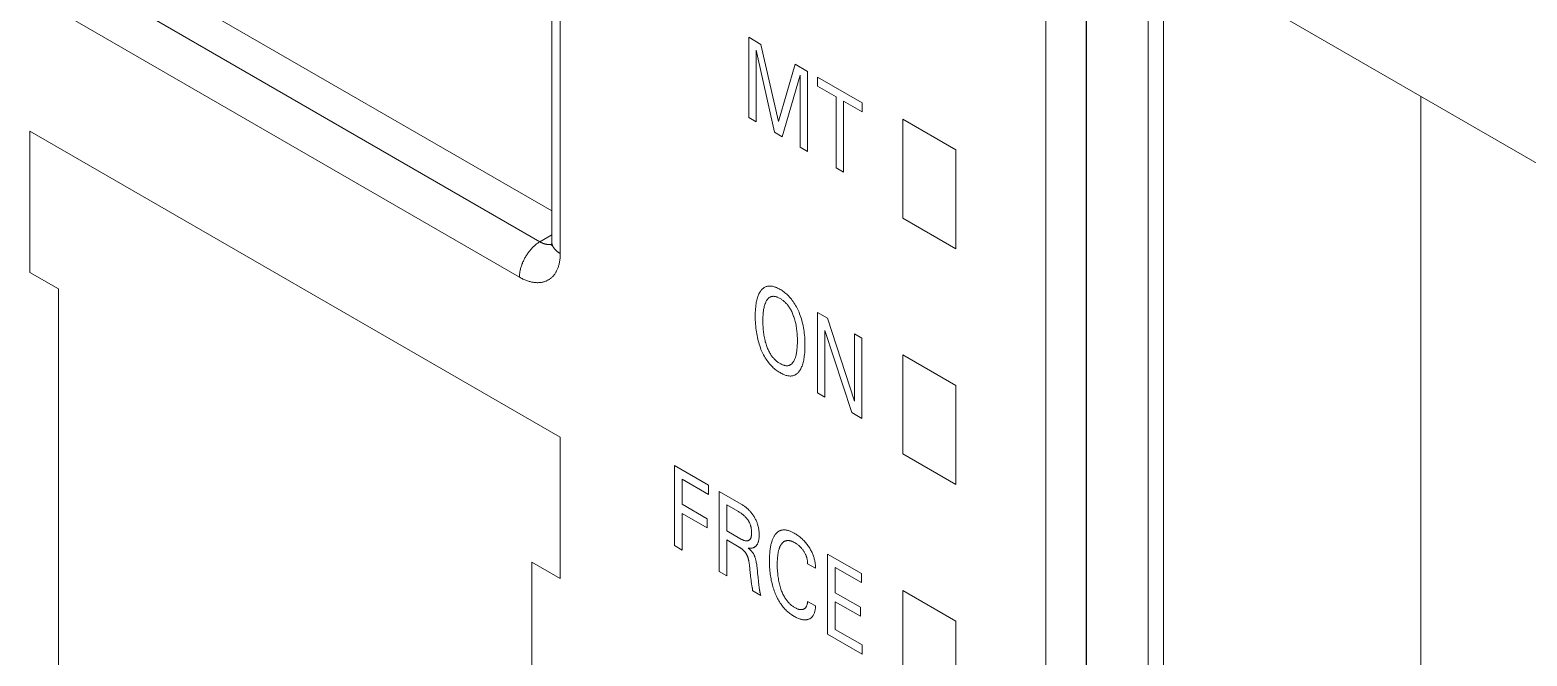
# Model space of a CAD drawing. Header units: inches. Extents: x 67248 to 85686, y -40174 to -31152.
# Drawn here: x 82437.73 to 82465.76, y -33369.74 to -33358.02 of the extents above; entities that cross this region are included whole.
import ezdxf

# ---------------------------------------------------------------- set-up
doc = ezdxf.new("R2010")
doc.units = ezdxf.units.IN
doc.header["$MEASUREMENT"] = 0

# ---------------------------------------------------------------- blocks, each defined once
blk = doc.blocks.new('ET200S')
at = {"lineweight": 0}
for p, q in [((64.727, -33.379), (64.727, 36.932)), ((65.428, 36.929), (65.428, -28.555)), ((65.434, -33.379), (65.434, 36.932)), ((56.166, 29.747), (56.166, 15.866)), ((56.312, 29.542), (56.312, 15.662)), ((66.506, 22.844), (66.506, -16.348)), ((66.772, -16.195), (66.772, 22.753)), ((74.708, 16.379), (66.772, 20.961)), ((56.166, 16.4), (48.746, 20.683)), ((55.959, 15.866), (48.18, 20.357)), ((55.605, 15.254), (47.827, 19.744)), ((59.579, 19.41), (59.792, 19.287)), ((59.579, 18.022), (59.579, 19.41)), ((59.792, 19.287), (60.094, 17.95)), ((59.711, 19.188), (59.711, 17.946)), ((60.028, 17.763), (59.711, 19.188)), ((60.094, 17.95), (60.387, 18.943)), ((60.469, 18.753), (60.16, 17.686)), ((60.387, 18.943), (60.6, 18.82)), ((60.469, 17.508), (60.469, 18.753)), ((60.6, 18.82), (60.6, 17.432)), ((60.771, 18.721), (61.547, 18.273)), ((60.771, 18.564), (60.771, 18.721)), ((61.094, 18.378), (60.771, 18.564)), ((61.094, 17.147), (61.094, 18.378)), ((61.547, 18.116), (61.225, 18.302)), ((61.225, 18.302), (61.225, 17.071)), ((61.547, 18.273), (61.547, 18.116)), ((71.231, 18.387), (71.231, -18.356)), ((59.711, 17.946), (59.579, 18.022)), ((63.171, 17.458), (62.252, 17.989)), ((62.252, 17.989), (62.252, 16.274)), ((47.12, 15.335), (47.12, 17.785)), ((47.12, 17.785), (56.312, 12.478)), ((60.16, 17.686), (60.028, 17.763)), ((60.6, 17.432), (60.469, 17.508)), ((63.171, 15.744), (63.171, 17.458)), ((61.225, 17.071), (61.094, 17.147)), ((62.252, 16.274), (63.171, 15.744)), ((55.959, 15.866), (56.166, 15.986)), ((56.166, 15.866), (56.161, 15.809)), ((56.161, 15.809), (56.157, 15.793)), ((47.12, 15.335), (47.615, 15.049)), ((47.615, -5.771), (47.615, 15.049)), ((60.77, 14.639), (60.942, 14.541)), ((60.77, 13.251), (60.77, 14.639)), ((60.942, 14.541), (61.411, 13.106)), ((60.901, 14.327), (60.901, 13.176)), ((61.365, 12.908), (60.901, 14.327)), ((61.411, 14.269), (61.542, 14.194)), ((61.411, 13.106), (61.411, 14.269)), ((61.542, 14.194), (61.542, 12.806)), ((63.171, 13.376), (62.252, 13.906)), ((62.252, 13.906), (62.252, 12.192)), ((60.901, 13.176), (60.77, 13.251)), ((63.171, 11.661), (63.171, 13.376)), ((61.542, 12.806), (61.365, 12.908)), ((56.312, 10.028), (56.312, 12.478)), ((58.292, 11.988), (58.884, 11.646)), ((58.292, 10.6), (58.292, 11.988)), ((62.252, 12.192), (63.171, 11.661)), ((58.884, 11.488), (58.424, 11.754)), ((58.424, 11.754), (58.424, 11.317)), ((58.884, 11.646), (58.884, 11.488)), ((59.065, 11.541), (59.448, 11.32)), ((59.065, 10.153), (59.065, 11.541)), ((58.424, 11.317), (58.861, 11.064)), ((59.391, 11.196), (59.197, 11.308)), ((59.197, 11.308), (59.197, 10.857)), ((58.861, 10.907), (58.424, 11.159)), ((58.424, 11.159), (58.424, 10.524)), ((58.861, 11.064), (58.861, 10.907)), ((59.197, 10.857), (59.426, 10.724)), ((59.413, 10.574), (59.197, 10.699)), ((59.197, 10.699), (59.197, 10.077)), ((58.424, 10.524), (58.292, 10.6)), ((60.946, 10.455), (61.532, 10.117)), ((60.946, 9.067), (60.946, 10.455)), ((55.817, 10.314), (56.312, 10.028)), ((55.817, -10.507), (55.817, 10.314)), ((59.197, 10.077), (59.065, 10.153)), ((59.597, 10.201), (59.591, 10.263)), ((60.736, 10.209), (60.601, 10.287)), ((61.532, 9.96), (61.078, 10.222)), ((61.078, 10.222), (61.078, 9.784)), ((59.612, 10.069), (59.619, 10.004)), ((59.748, 9.979), (59.755, 9.914)), ((61.532, 10.117), (61.532, 9.96)), ((59.787, 9.737), (59.648, 9.818)), ((59.768, 9.825), (59.766, 9.837)), ((60.601, 9.634), (60.736, 9.556)), ((61.078, 9.784), (61.515, 9.532)), ((61.515, 9.375), (61.078, 9.627)), ((61.078, 9.627), (61.078, 9.149)), ((63.171, 9.293), (62.252, 9.824)), ((62.252, 9.824), (62.252, 8.109)), ((61.515, 9.532), (61.515, 9.375)), ((61.078, 9.149), (61.545, 8.879)), ((63.171, 7.579), (63.171, 9.293)), ((61.545, 8.722), (60.946, 9.067)), ((61.545, 8.879), (61.545, 8.722))]:
    blk.add_line(p, q, dxfattribs=at)
for points in [[(55.605, 15.254), (55.605, 15.267), (55.606, 15.281), (55.607, 15.295), (55.608, 15.308), (55.61, 15.322), (55.612, 15.336), (55.614, 15.349), (55.617, 15.363), (55.619, 15.376), (55.622, 15.39), (55.626, 15.404), (55.63, 15.419), (55.635, 15.434), (55.639, 15.448), (55.644, 15.462), (55.649, 15.477), (55.655, 15.491), (55.66, 15.505), (55.666, 15.519), (55.673, 15.533), (55.679, 15.547), (55.686, 15.561), (55.694, 15.575), (55.701, 15.588), (55.709, 15.602), (55.717, 15.616), (55.725, 15.629), (55.733, 15.642), (55.742, 15.655), (55.751, 15.668), (55.76, 15.68), (55.769, 15.692), (55.778, 15.704), (55.788, 15.716), (55.797, 15.728), (55.807, 15.739), (55.817, 15.751), (55.828, 15.762), (55.839, 15.772), (55.849, 15.783), (55.86, 15.792), (55.87, 15.802), (55.88, 15.81), (55.891, 15.819), (55.902, 15.828), (55.913, 15.836), (55.924, 15.844), (55.935, 15.852), (55.947, 15.859), (55.959, 15.866)], [(56.112, 15.818), (56.108, 15.818), (56.104, 15.818), (56.099, 15.818), (56.095, 15.819), (56.091, 15.819), (56.087, 15.82), (56.083, 15.82), (56.079, 15.821), (56.074, 15.822), (56.07, 15.822), (56.066, 15.823), (56.062, 15.824), (56.058, 15.825), (56.054, 15.826), (56.05, 15.827), (56.046, 15.828), (56.042, 15.83), (56.037, 15.831), (56.033, 15.832), (56.028, 15.834), (56.023, 15.836), (56.018, 15.837), (56.013, 15.839), (56.009, 15.841), (56.004, 15.843), (55.999, 15.845), (55.995, 15.847), (55.99, 15.849), (55.986, 15.852), (55.981, 15.854), (55.977, 15.856), (55.972, 15.859), (55.968, 15.861), (55.963, 15.863), (55.959, 15.866)], [(56.172, 15.821), (56.171, 15.823), (56.171, 15.824), (56.171, 15.826), (56.17, 15.828), (56.17, 15.83), (56.169, 15.831), (56.169, 15.833), (56.169, 15.835), (56.168, 15.837), (56.168, 15.839), (56.168, 15.84), (56.168, 15.842), (56.167, 15.844), (56.167, 15.846), (56.167, 15.848), (56.167, 15.85), (56.167, 15.851), (56.167, 15.853), (56.166, 15.855), (56.166, 15.857), (56.166, 15.859), (56.166, 15.861), (56.166, 15.862), (56.166, 15.864), (56.166, 15.866)], [(56.312, 15.662), (56.312, 15.645), (56.312, 15.627), (56.311, 15.61), (56.31, 15.593), (56.308, 15.576), (56.306, 15.558), (56.304, 15.541), (56.301, 15.524), (56.298, 15.507), (56.294, 15.49), (56.291, 15.477), (56.288, 15.463), (56.284, 15.45), (56.28, 15.437), (56.276, 15.423), (56.271, 15.41), (56.266, 15.398), (56.26, 15.385), (56.255, 15.372), (56.249, 15.36), (56.242, 15.348), (56.236, 15.337), (56.229, 15.326), (56.223, 15.316), (56.216, 15.306), (56.208, 15.296), (56.201, 15.286), (56.193, 15.277), (56.184, 15.267), (56.176, 15.258), (56.167, 15.25), (56.158, 15.242), (56.149, 15.235), (56.141, 15.228), (56.132, 15.222), (56.123, 15.215), (56.114, 15.21), (56.105, 15.204), (56.095, 15.199), (56.086, 15.194), (56.076, 15.189), (56.066, 15.185), (56.056, 15.181), (56.046, 15.177), (56.034, 15.173), (56.022, 15.17), (56.01, 15.167), (55.998, 15.164), (55.986, 15.162), (55.974, 15.161), (55.961, 15.159), (55.949, 15.158), (55.937, 15.158), (55.924, 15.157), (55.912, 15.157), (55.898, 15.158), (55.884, 15.159), (55.871, 15.16), (55.857, 15.162), (55.843, 15.164), (55.83, 15.166), (55.816, 15.169), (55.803, 15.172), (55.789, 15.175), (55.776, 15.179), (55.763, 15.183), (55.746, 15.189), (55.73, 15.194), (55.714, 15.201), (55.698, 15.207), (55.682, 15.214), (55.666, 15.221), (55.651, 15.229), (55.635, 15.237), (55.62, 15.245), (55.605, 15.254)], [(56.163, 15.823), (56.161, 15.823), (56.159, 15.822), (56.157, 15.822), (56.155, 15.821), (56.153, 15.821), (56.151, 15.821), (56.149, 15.82), (56.147, 15.82), (56.145, 15.82), (56.143, 15.819), (56.141, 15.819), (56.139, 15.819), (56.137, 15.819), (56.135, 15.819), (56.133, 15.818), (56.131, 15.818), (56.129, 15.818), (56.126, 15.818), (56.124, 15.818), (56.122, 15.818), (56.12, 15.818), (56.118, 15.818), (56.116, 15.818), (56.114, 15.818), (56.112, 15.818)], [(56.312, 15.662), (56.307, 15.665), (56.303, 15.668), (56.298, 15.671), (56.293, 15.674), (56.288, 15.677), (56.284, 15.68), (56.279, 15.683), (56.275, 15.686), (56.27, 15.69), (56.266, 15.693), (56.261, 15.696), (56.257, 15.7), (56.252, 15.703), (56.248, 15.707), (56.244, 15.711), (56.24, 15.715), (56.236, 15.719), (56.232, 15.723), (56.228, 15.727), (56.224, 15.731), (56.22, 15.735), (56.217, 15.738), (56.215, 15.742), (56.212, 15.745), (56.209, 15.748), (56.207, 15.752), (56.204, 15.755), (56.202, 15.759), (56.199, 15.762), (56.197, 15.766), (56.194, 15.77), (56.192, 15.773), (56.19, 15.777), (56.188, 15.781), (56.186, 15.785), (56.184, 15.789), (56.182, 15.792), (56.18, 15.796), (56.179, 15.8), (56.177, 15.804), (56.176, 15.808), (56.174, 15.813), (56.173, 15.817), (56.172, 15.821)], [(60.454, 13.621), (60.463, 13.635), (60.472, 13.649), (60.481, 13.664), (60.489, 13.68), (60.496, 13.697), (60.503, 13.713), (60.51, 13.731), (60.516, 13.751), (60.522, 13.772), (60.527, 13.793), (60.532, 13.815), (60.536, 13.838), (60.54, 13.86), (60.543, 13.883), (60.547, 13.915), (60.55, 13.947), (60.552, 13.979), (60.553, 14.012), (60.554, 14.045), (60.554, 14.078), (60.554, 14.112), (60.553, 14.145), (60.552, 14.179), (60.55, 14.213), (60.547, 14.248), (60.543, 14.282), (60.539, 14.313), (60.534, 14.344), (60.529, 14.376), (60.523, 14.407), (60.516, 14.439), (60.508, 14.471), (60.501, 14.5), (60.492, 14.528), (60.483, 14.557), (60.473, 14.586), (60.462, 14.615), (60.451, 14.644), (60.44, 14.668), (60.429, 14.692), (60.418, 14.716), (60.405, 14.74), (60.392, 14.764), (60.378, 14.787), (60.364, 14.809), (60.35, 14.83), (60.335, 14.85), (60.32, 14.87), (60.304, 14.889), (60.288, 14.907), (60.272, 14.925), (60.255, 14.942), (60.239, 14.956), (60.223, 14.971), (60.206, 14.984), (60.19, 14.997), (60.173, 15.009), (60.157, 15.02), (60.14, 15.031), (60.123, 15.041), (60.108, 15.049), (60.093, 15.057), (60.078, 15.064), (60.063, 15.071), (60.048, 15.077), (60.034, 15.082), (60.019, 15.087), (60.005, 15.091), (59.99, 15.094), (59.977, 15.096), (59.964, 15.098), (59.952, 15.099), (59.939, 15.099), (59.927, 15.098), (59.915, 15.097), (59.903, 15.095), (59.892, 15.092), (59.881, 15.089), (59.87, 15.084), (59.859, 15.079), (59.849, 15.073), (59.839, 15.066), (59.829, 15.059), (59.82, 15.051), (59.811, 15.042), (59.803, 15.033), (59.794, 15.024), (59.791, 15.019)], [(59.791, 15.019), (59.782, 15.007), (59.773, 14.993), (59.765, 14.979), (59.757, 14.964), (59.75, 14.949), (59.744, 14.933), (59.738, 14.917), (59.731, 14.897), (59.725, 14.877), (59.72, 14.856), (59.715, 14.835), (59.711, 14.813), (59.707, 14.791), (59.704, 14.768), (59.7, 14.737), (59.697, 14.706), (59.695, 14.674), (59.693, 14.642), (59.693, 14.609), (59.692, 14.576), (59.692, 14.542), (59.693, 14.508), (59.695, 14.474), (59.697, 14.439), (59.7, 14.404), (59.703, 14.368), (59.707, 14.337), (59.712, 14.305), (59.717, 14.273), (59.723, 14.241), (59.729, 14.209), (59.737, 14.177), (59.744, 14.148), (59.752, 14.119), (59.761, 14.089), (59.771, 14.06), (59.781, 14.031), (59.792, 14.002), (59.803, 13.977), (59.814, 13.952), (59.825, 13.928), (59.838, 13.904), (59.851, 13.88), (59.864, 13.856), (59.879, 13.833), (59.893, 13.812), (59.908, 13.792), (59.923, 13.772), (59.939, 13.752), (59.955, 13.734), (59.972, 13.716), (59.989, 13.699), (60.005, 13.683), (60.022, 13.669), (60.038, 13.655), (60.055, 13.642), (60.072, 13.63), (60.089, 13.619), (60.106, 13.608), (60.123, 13.598), (60.138, 13.589), (60.153, 13.581), (60.168, 13.574), (60.183, 13.567), (60.198, 13.561), (60.213, 13.556), (60.228, 13.551), (60.242, 13.547), (60.257, 13.544), (60.27, 13.542), (60.283, 13.541), (60.296, 13.54), (60.308, 13.54), (60.321, 13.541), (60.333, 13.543), (60.344, 13.545), (60.356, 13.548), (60.367, 13.552), (60.378, 13.557), (60.389, 13.563), (60.399, 13.569), (60.409, 13.576), (60.419, 13.584), (60.428, 13.592), (60.437, 13.602), (60.446, 13.611), (60.454, 13.621)], [(59.887, 14.07), (59.88, 14.092), (59.873, 14.114), (59.867, 14.135), (59.862, 14.157), (59.857, 14.178), (59.852, 14.2), (59.847, 14.224), (59.843, 14.248), (59.839, 14.272), (59.836, 14.295), (59.833, 14.319), (59.831, 14.342), (59.829, 14.369), (59.827, 14.395), (59.825, 14.421), (59.824, 14.447), (59.824, 14.473), (59.824, 14.498), (59.824, 14.523), (59.825, 14.548), (59.825, 14.572), (59.827, 14.596), (59.829, 14.62), (59.831, 14.644), (59.833, 14.661), (59.835, 14.678), (59.838, 14.695), (59.841, 14.711), (59.845, 14.728), (59.848, 14.744), (59.853, 14.759), (59.856, 14.771), (59.86, 14.783), (59.864, 14.794), (59.868, 14.805), (59.873, 14.815), (59.878, 14.826), (59.883, 14.836), (59.889, 14.846), (59.893, 14.853), (59.898, 14.861), (59.904, 14.868), (59.909, 14.875), (59.915, 14.881), (59.921, 14.887), (59.928, 14.893), (59.934, 14.898), (59.941, 14.903), (59.949, 14.907), (59.955, 14.91), (59.961, 14.913), (59.968, 14.915), (59.975, 14.917), (59.982, 14.918), (59.989, 14.92), (59.996, 14.92), (60.004, 14.921), (60.011, 14.921), (60.019, 14.92), (60.027, 14.919), (60.036, 14.918), (60.045, 14.916), (60.055, 14.913), (60.064, 14.91), (60.074, 14.907), (60.086, 14.902), (60.098, 14.896), (60.111, 14.89), (60.123, 14.883), (60.134, 14.877), (60.145, 14.87), (60.156, 14.862), (60.167, 14.855), (60.177, 14.846), (60.188, 14.837), (60.199, 14.828), (60.209, 14.819), (60.219, 14.808), (60.229, 14.798), (60.238, 14.788), (60.248, 14.777), (60.257, 14.766), (60.265, 14.754), (60.274, 14.742), (60.282, 14.73), (60.29, 14.718), (60.298, 14.705), (60.307, 14.69), (60.315, 14.674), (60.324, 14.657), (60.331, 14.641), (60.339, 14.624), (60.346, 14.608), (60.352, 14.591), (60.358, 14.574), (60.36, 14.568)], [(60.36, 14.568), (60.367, 14.548), (60.373, 14.528), (60.379, 14.507), (60.385, 14.487), (60.39, 14.467), (60.394, 14.447), (60.399, 14.423), (60.403, 14.399), (60.407, 14.376), (60.41, 14.352), (60.413, 14.329), (60.416, 14.306), (60.418, 14.28), (60.42, 14.254), (60.421, 14.228), (60.422, 14.203), (60.423, 14.177), (60.423, 14.152), (60.423, 14.127), (60.422, 14.102), (60.421, 14.077), (60.42, 14.052), (60.418, 14.028), (60.416, 14.004), (60.414, 13.986), (60.411, 13.969), (60.409, 13.952), (60.406, 13.935), (60.403, 13.918), (60.399, 13.902), (60.395, 13.886), (60.391, 13.874), (60.388, 13.862), (60.384, 13.851), (60.379, 13.839), (60.375, 13.828), (60.37, 13.818), (60.365, 13.807), (60.359, 13.797), (60.355, 13.79), (60.351, 13.783), (60.346, 13.776), (60.341, 13.77), (60.335, 13.763), (60.33, 13.757), (60.324, 13.752), (60.318, 13.746), (60.312, 13.741), (60.306, 13.737), (60.299, 13.733), (60.293, 13.73), (60.286, 13.727), (60.28, 13.724), (60.273, 13.722), (60.266, 13.721), (60.258, 13.719), (60.251, 13.718), (60.244, 13.718), (60.236, 13.718), (60.228, 13.718), (60.22, 13.719), (60.211, 13.72), (60.201, 13.722), (60.192, 13.725), (60.182, 13.728), (60.173, 13.731), (60.163, 13.735), (60.153, 13.739), (60.143, 13.744), (60.133, 13.749), (60.123, 13.755), (60.112, 13.762), (60.101, 13.769), (60.09, 13.776), (60.079, 13.784), (60.068, 13.792), (60.057, 13.801), (60.047, 13.811), (60.036, 13.821), (60.026, 13.831), (60.016, 13.841), (60.007, 13.852), (59.998, 13.863), (59.988, 13.874), (59.98, 13.886), (59.971, 13.898), (59.963, 13.911), (59.955, 13.923), (59.947, 13.936), (59.938, 13.952), (59.93, 13.969), (59.921, 13.985), (59.914, 14.002), (59.906, 14.019), (59.9, 14.036), (59.893, 14.053), (59.887, 14.07)], [(59.391, 11.196), (59.402, 11.189), (59.413, 11.183), (59.424, 11.176), (59.436, 11.168), (59.447, 11.161), (59.458, 11.153), (59.467, 11.146), (59.476, 11.139), (59.485, 11.132), (59.494, 11.124), (59.503, 11.116), (59.512, 11.108), (59.519, 11.102), (59.525, 11.096), (59.531, 11.089), (59.537, 11.082), (59.543, 11.076), (59.549, 11.068), (59.554, 11.061), (59.56, 11.054), (59.565, 11.046), (59.57, 11.039), (59.575, 11.031), (59.579, 11.023), (59.584, 11.015), (59.588, 11.007), (59.592, 10.999), (59.596, 10.991), (59.599, 10.982), (59.603, 10.973), (59.606, 10.964), (59.609, 10.955), (59.612, 10.946), (59.614, 10.937), (59.617, 10.928), (59.619, 10.919), (59.62, 10.911), (59.622, 10.9), (59.624, 10.89), (59.625, 10.88), (59.626, 10.87), (59.627, 10.86), (59.628, 10.851), (59.628, 10.841), (59.629, 10.831), (59.629, 10.822), (59.629, 10.813), (59.628, 10.804), (59.628, 10.795), (59.627, 10.787), (59.626, 10.779), (59.625, 10.77), (59.624, 10.762), (59.623, 10.757), (59.622, 10.752), (59.62, 10.747), (59.619, 10.742), (59.617, 10.737), (59.615, 10.732), (59.613, 10.728), (59.611, 10.723), (59.609, 10.719), (59.606, 10.715), (59.603, 10.712), (59.601, 10.709), (59.598, 10.705), (59.595, 10.702), (59.591, 10.7), (59.588, 10.697), (59.584, 10.695), (59.581, 10.693), (59.577, 10.691), (59.573, 10.689), (59.569, 10.688), (59.565, 10.686), (59.561, 10.685), (59.556, 10.684), (59.552, 10.684), (59.548, 10.683), (59.543, 10.683), (59.538, 10.683), (59.533, 10.683), (59.527, 10.684), (59.521, 10.685), (59.515, 10.686), (59.508, 10.687), (59.502, 10.689), (59.496, 10.691), (59.49, 10.693), (59.483, 10.696), (59.474, 10.7), (59.464, 10.704), (59.454, 10.709), (59.445, 10.714), (59.435, 10.719), (59.426, 10.724)], [(59.57, 10.556), (59.579, 10.555), (59.589, 10.554), (59.598, 10.554), (59.607, 10.554), (59.616, 10.554), (59.624, 10.555), (59.633, 10.556), (59.641, 10.558), (59.649, 10.56), (59.656, 10.563), (59.664, 10.566), (59.671, 10.569), (59.677, 10.572), (59.682, 10.575), (59.688, 10.579), (59.693, 10.583), (59.698, 10.587), (59.703, 10.592), (59.708, 10.597), (59.712, 10.602), (59.716, 10.607), (59.721, 10.613), (59.725, 10.62), (59.729, 10.627), (59.733, 10.634), (59.736, 10.642), (59.74, 10.65), (59.743, 10.658), (59.746, 10.667), (59.748, 10.675), (59.75, 10.684), (59.753, 10.696), (59.755, 10.708), (59.757, 10.72), (59.758, 10.732), (59.759, 10.745), (59.76, 10.758), (59.76, 10.771), (59.76, 10.784), (59.76, 10.798), (59.76, 10.813), (59.759, 10.827), (59.758, 10.842), (59.756, 10.857), (59.754, 10.872), (59.752, 10.887), (59.749, 10.902), (59.747, 10.916), (59.744, 10.93), (59.74, 10.943), (59.736, 10.957), (59.732, 10.971), (59.728, 10.985), (59.723, 10.999), (59.717, 11.013), (59.712, 11.026), (59.706, 11.039), (59.699, 11.053), (59.693, 11.066), (59.686, 11.079), (59.679, 11.091), (59.671, 11.104), (59.663, 11.116), (59.655, 11.128), (59.647, 11.14), (59.639, 11.152), (59.63, 11.163), (59.621, 11.174), (59.612, 11.185), (59.603, 11.196), (59.593, 11.206), (59.583, 11.217), (59.573, 11.227), (59.563, 11.236), (59.552, 11.246), (59.542, 11.255), (59.531, 11.264), (59.519, 11.273), (59.508, 11.282), (59.496, 11.29), (59.484, 11.298), (59.472, 11.306), (59.46, 11.313), (59.448, 11.32)], [(60.736, 10.209), (60.736, 10.222), (60.736, 10.237), (60.735, 10.251), (60.734, 10.265), (60.733, 10.28), (60.731, 10.295), (60.729, 10.31), (60.726, 10.325), (60.723, 10.341), (60.72, 10.356), (60.716, 10.372), (60.711, 10.387), (60.707, 10.403), (60.702, 10.419), (60.696, 10.435), (60.69, 10.45), (60.683, 10.466), (60.677, 10.481), (60.669, 10.497), (60.662, 10.512), (60.653, 10.527), (60.645, 10.542), (60.636, 10.556), (60.627, 10.571), (60.618, 10.585), (60.606, 10.601), (60.595, 10.617), (60.583, 10.632), (60.571, 10.647), (60.559, 10.661), (60.546, 10.675), (60.533, 10.689), (60.519, 10.703), (60.505, 10.716), (60.491, 10.728), (60.477, 10.74), (60.463, 10.752), (60.448, 10.764), (60.432, 10.776), (60.416, 10.787), (60.4, 10.797), (60.385, 10.807), (60.369, 10.816), (60.357, 10.823), (60.344, 10.83), (60.332, 10.836), (60.32, 10.842), (60.308, 10.847), (60.295, 10.852), (60.283, 10.856), (60.271, 10.86), (60.259, 10.864), (60.248, 10.867), (60.236, 10.869), (60.226, 10.871), (60.216, 10.872), (60.207, 10.873), (60.197, 10.873), (60.188, 10.873), (60.178, 10.873), (60.169, 10.872), (60.16, 10.87), (60.151, 10.869), (60.143, 10.866), (60.134, 10.864), (60.126, 10.861), (60.118, 10.857), (60.109, 10.853), (60.101, 10.849), (60.094, 10.844), (60.086, 10.839), (60.079, 10.833), (60.072, 10.827), (60.065, 10.821), (60.058, 10.814), (60.052, 10.807), (60.046, 10.799), (60.04, 10.792), (60.033, 10.782), (60.026, 10.772), (60.02, 10.762), (60.014, 10.752), (60.008, 10.741), (60.003, 10.73), (59.998, 10.718), (59.993, 10.707), (59.988, 10.695), (59.984, 10.682), (59.978, 10.667), (59.974, 10.651), (59.969, 10.634), (59.965, 10.618), (59.962, 10.601), (59.958, 10.584), (59.955, 10.566), (59.952, 10.548), (59.95, 10.531), (59.947, 10.507), (59.945, 10.484), (59.943, 10.46), (59.941, 10.436), (59.94, 10.411), (59.939, 10.386), (59.939, 10.362), (59.939, 10.337)], [(60.081, 10.426), (60.083, 10.439), (60.085, 10.452), (60.087, 10.466), (60.089, 10.478), (60.092, 10.491), (60.095, 10.504), (60.098, 10.516), (60.101, 10.528), (60.105, 10.54), (60.108, 10.549), (60.111, 10.558), (60.114, 10.567), (60.118, 10.575), (60.121, 10.584), (60.125, 10.592), (60.13, 10.6), (60.134, 10.608), (60.138, 10.616), (60.143, 10.623), (60.147, 10.628), (60.151, 10.634), (60.155, 10.639), (60.16, 10.644), (60.164, 10.648), (60.169, 10.653), (60.173, 10.657), (60.178, 10.661), (60.183, 10.665), (60.189, 10.669), (60.194, 10.672), (60.2, 10.675), (60.205, 10.678), (60.211, 10.68), (60.216, 10.682), (60.222, 10.684), (60.228, 10.685), (60.234, 10.686), (60.24, 10.687), (60.246, 10.688), (60.252, 10.688), (60.259, 10.688), (60.265, 10.688), (60.272, 10.688), (60.278, 10.687), (60.285, 10.686), (60.293, 10.685), (60.301, 10.683), (60.309, 10.681), (60.317, 10.678), (60.325, 10.675), (60.333, 10.672), (60.341, 10.669), (60.349, 10.665), (60.358, 10.661), (60.366, 10.657), (60.374, 10.653), (60.382, 10.648), (60.392, 10.642), (60.401, 10.637), (60.41, 10.631), (60.42, 10.624), (60.429, 10.617), (60.438, 10.61), (60.446, 10.603), (60.455, 10.596), (60.463, 10.588), (60.471, 10.581), (60.479, 10.572), (60.487, 10.564), (60.494, 10.556), (60.502, 10.547), (60.509, 10.538), (60.516, 10.529), (60.523, 10.519), (60.53, 10.51), (60.536, 10.5), (60.542, 10.49), (60.548, 10.48), (60.554, 10.47), (60.56, 10.46), (60.565, 10.449), (60.569, 10.439), (60.573, 10.429), (60.577, 10.42), (60.58, 10.411), (60.583, 10.402), (60.586, 10.392), (60.589, 10.383), (60.591, 10.374), (60.593, 10.364), (60.595, 10.354), (60.597, 10.344), (60.598, 10.334), (60.6, 10.324), (60.6, 10.315), (60.601, 10.305), (60.601, 10.296), (60.601, 10.287)], [(59.413, 10.574), (59.42, 10.57), (59.426, 10.566), (59.432, 10.562), (59.439, 10.558), (59.445, 10.554), (59.451, 10.549), (59.458, 10.545), (59.464, 10.54), (59.469, 10.536), (59.475, 10.531), (59.48, 10.527), (59.485, 10.522), (59.49, 10.517), (59.495, 10.512), (59.5, 10.507), (59.505, 10.501), (59.509, 10.496), (59.514, 10.491), (59.518, 10.486), (59.522, 10.481), (59.526, 10.475), (59.529, 10.47), (59.533, 10.464), (59.537, 10.459), (59.54, 10.453), (59.543, 10.447), (59.546, 10.441), (59.549, 10.435), (59.552, 10.429), (59.554, 10.423), (59.557, 10.417), (59.559, 10.411), (59.562, 10.405), (59.564, 10.397), (59.567, 10.389), (59.57, 10.38), (59.572, 10.372), (59.574, 10.364), (59.576, 10.356), (59.578, 10.348), (59.58, 10.34), (59.582, 10.33), (59.583, 10.32), (59.585, 10.31), (59.587, 10.301), (59.588, 10.291), (59.589, 10.282), (59.59, 10.272), (59.591, 10.263)], [(59.748, 9.979), (59.741, 10.047), (59.733, 10.122), (59.729, 10.164), (59.725, 10.205), (59.723, 10.222), (59.721, 10.239), (59.719, 10.256), (59.717, 10.273), (59.714, 10.29), (59.711, 10.308), (59.709, 10.319), (59.707, 10.331), (59.704, 10.343), (59.701, 10.355), (59.698, 10.367), (59.695, 10.378), (59.691, 10.39), (59.688, 10.4), (59.685, 10.409), (59.682, 10.418), (59.678, 10.427), (59.674, 10.436), (59.669, 10.445), (59.665, 10.453), (59.66, 10.461), (59.656, 10.468), (59.651, 10.476), (59.646, 10.483), (59.641, 10.489), (59.635, 10.497), (59.628, 10.504), (59.622, 10.511), (59.616, 10.517), (59.609, 10.524), (59.601, 10.531), (59.594, 10.538), (59.586, 10.544), (59.578, 10.55), (59.57, 10.556)], [(60.601, 9.634), (60.6, 9.623), (60.599, 9.611), (60.597, 9.6), (60.594, 9.589), (60.591, 9.579), (60.588, 9.568), (60.585, 9.561), (60.582, 9.554), (60.579, 9.547), (60.575, 9.54), (60.571, 9.534), (60.567, 9.528), (60.562, 9.523), (60.557, 9.518), (60.552, 9.513), (60.547, 9.509), (60.542, 9.506), (60.536, 9.502), (60.53, 9.5), (60.524, 9.497), (60.517, 9.495), (60.51, 9.493), (60.503, 9.492), (60.496, 9.492), (60.488, 9.491), (60.481, 9.491), (60.473, 9.492), (60.465, 9.493), (60.457, 9.494), (60.449, 9.496), (60.44, 9.499), (60.432, 9.501), (60.421, 9.505), (60.41, 9.51), (60.399, 9.515), (60.388, 9.521), (60.376, 9.527), (60.365, 9.534), (60.354, 9.541), (60.343, 9.549), (60.332, 9.557), (60.321, 9.565), (60.31, 9.574), (60.299, 9.584), (60.289, 9.594), (60.278, 9.604), (60.269, 9.615), (60.259, 9.625), (60.25, 9.637), (60.24, 9.648), (60.232, 9.66), (60.223, 9.673), (60.215, 9.685), (60.207, 9.698), (60.199, 9.711), (60.19, 9.728), (60.181, 9.744), (60.173, 9.761), (60.165, 9.778), (60.157, 9.796), (60.15, 9.813), (60.144, 9.83), (60.138, 9.848), (60.131, 9.87), (60.124, 9.892), (60.118, 9.914), (60.112, 9.936), (60.107, 9.957), (60.102, 9.979), (60.097, 10.003), (60.093, 10.028), (60.089, 10.052), (60.086, 10.076), (60.083, 10.1), (60.081, 10.123), (60.079, 10.15), (60.077, 10.177), (60.075, 10.203), (60.074, 10.23), (60.074, 10.256), (60.074, 10.281), (60.074, 10.306), (60.075, 10.331), (60.076, 10.355), (60.077, 10.379), (60.079, 10.403), (60.081, 10.426)], [(59.597, 10.201), (59.6, 10.175), (59.603, 10.148), (59.606, 10.122), (59.609, 10.096), (59.612, 10.069)], [(59.939, 10.337), (59.939, 10.308), (59.94, 10.279), (59.941, 10.25), (59.942, 10.221), (59.944, 10.191), (59.947, 10.161), (59.95, 10.131), (59.953, 10.105), (59.957, 10.078), (59.961, 10.051), (59.966, 10.024), (59.971, 9.997), (59.977, 9.969), (59.984, 9.942), (59.99, 9.917), (59.997, 9.893), (60.005, 9.868), (60.013, 9.843), (60.021, 9.819), (60.03, 9.794), (60.04, 9.769), (60.049, 9.748), (60.059, 9.727), (60.069, 9.706), (60.079, 9.685), (60.09, 9.665), (60.102, 9.644), (60.114, 9.624), (60.127, 9.605), (60.139, 9.587), (60.152, 9.569), (60.165, 9.551), (60.179, 9.535), (60.193, 9.518), (60.207, 9.502), (60.221, 9.487), (60.236, 9.473), (60.25, 9.459), (60.265, 9.447), (60.279, 9.434), (60.294, 9.423), (60.309, 9.412), (60.324, 9.401), (60.339, 9.391), (60.354, 9.382), (60.369, 9.373), (60.384, 9.364), (60.4, 9.356), (60.415, 9.349), (60.43, 9.342), (60.446, 9.336), (60.461, 9.33), (60.473, 9.326), (60.485, 9.323), (60.496, 9.32), (60.508, 9.318), (60.52, 9.316), (60.531, 9.314), (60.542, 9.314), (60.553, 9.313), (60.564, 9.314), (60.574, 9.314), (60.585, 9.316), (60.595, 9.318), (60.605, 9.32), (60.614, 9.323), (60.623, 9.326), (60.631, 9.329), (60.639, 9.333), (60.646, 9.338), (60.654, 9.343), (60.661, 9.348), (60.667, 9.354), (60.674, 9.36), (60.68, 9.366), (60.687, 9.374), (60.693, 9.383), (60.699, 9.392), (60.704, 9.401), (60.709, 9.411), (60.713, 9.422), (60.717, 9.433), (60.721, 9.444), (60.724, 9.457), (60.727, 9.47), (60.73, 9.484), (60.732, 9.498), (60.734, 9.512), (60.735, 9.527), (60.736, 9.541), (60.736, 9.556)], [(59.619, 10.004), (59.62, 9.991), (59.621, 9.978), (59.623, 9.965), (59.625, 9.952), (59.627, 9.94), (59.629, 9.927), (59.631, 9.914), (59.633, 9.908), (59.634, 9.901)], [(59.634, 9.901), (59.638, 9.881), (59.64, 9.875), (59.641, 9.868), (59.642, 9.861), (59.644, 9.854), (59.645, 9.847), (59.646, 9.84), (59.647, 9.833), (59.647, 9.825), (59.648, 9.818)], [(59.766, 9.837), (59.761, 9.874), (59.759, 9.884), (59.758, 9.894), (59.757, 9.904), (59.755, 9.914)], [(59.781, 9.765), (59.778, 9.778), (59.777, 9.781), (59.776, 9.784), (59.774, 9.79), (59.773, 9.796), (59.772, 9.801), (59.771, 9.807), (59.77, 9.813), (59.769, 9.819), (59.768, 9.825)], [(59.787, 9.737), (59.787, 9.741), (59.786, 9.744), (59.786, 9.748), (59.785, 9.751), (59.784, 9.755), (59.783, 9.758), (59.782, 9.761), (59.781, 9.765)]]:
    blk.add_lwpolyline(points, dxfattribs=at)

msp = doc.modelspace()

# ---------------------------------------------------------------- block references
at = {"xscale": 1.08, "yscale": 1.08, "zscale": 1.08}
msp.add_blockref('ET200S', (82386.84, -33379.117, 0.332), dxfattribs=at)

doc.saveas('drawing.dxf')
